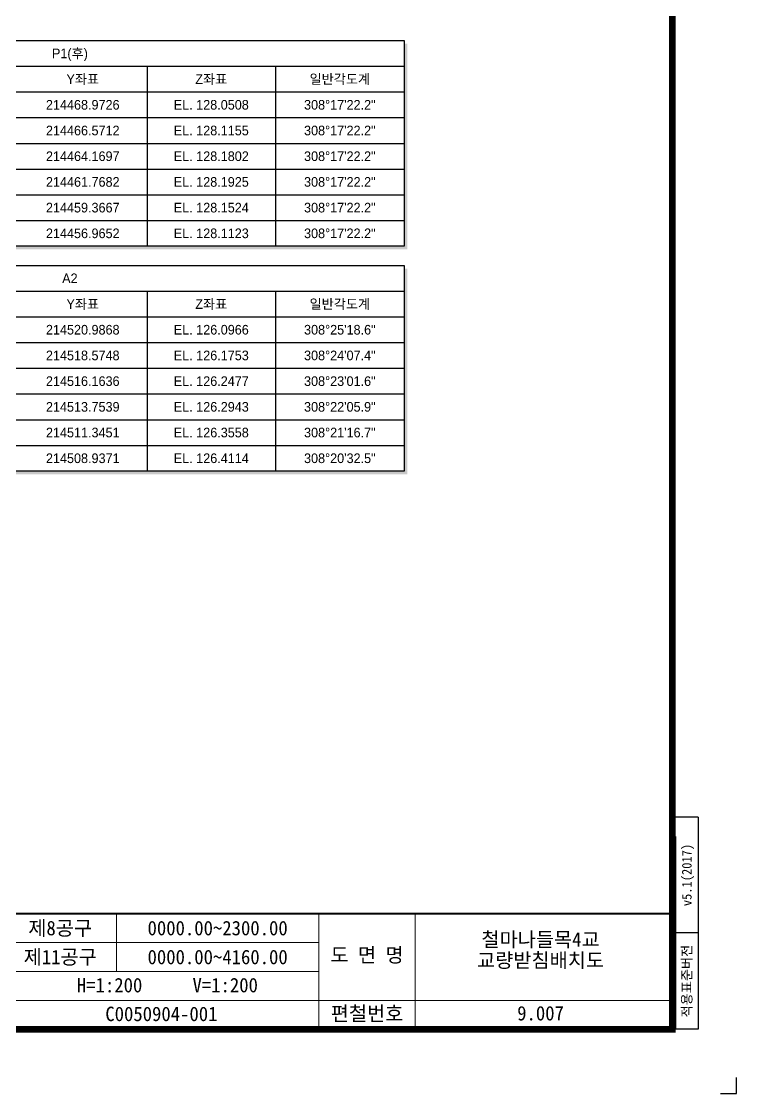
# Model space of a CAD drawing. Header units: feet. Extents: x 0 to 168200, y 0 to 118800.
# Drawn here: x 123688 to 168200, y 0 to 66731 of the extents above; entities that cross this region are included whole.
import ezdxf
from ezdxf.enums import TextEntityAlignment as Align

# ---------------------------------------------------------------- set-up
doc = ezdxf.new("R2010")
doc.units = ezdxf.units.FT
doc.header["$LTSCALE"] = 1100
doc.header["$MEASUREMENT"] = 0
for name, color, linetype in [('CS-TABL-LIN1', 4, 'CONTINUOUS'), ('CS-TABL-LIN2', 1, 'CONTINUOUS'), ('CS-TABL-TEX1', 6, 'CONTINUOUS'), ('CS-TABL-TEX2', 3, 'CONTINUOUS'), ('CX-BORD-LIN1', 4, 'CONTINUOUS'), ('CX-BORD-LIN2', 3, 'CONTINUOUS'), ('CX-BORD-TEX2', 7, 'CONTINUOUS'), ('CX-BORD-TEX3', 6, 'CONTINUOUS'), ('CX-MISC', 2, 'CONTINUOUS')]:
    doc.layers.add(name, color=color, linetype=linetype)
doc.styles.add('A_STANDARD', font='')
doc.styles.add('TB_TEXT', font='')
doc.styles.add('TB_WBTXT', font='')
doc.styles.add('TB_WMTXT', font='')
doc.styles.get('A_STANDARD').set_extended_font_data('Dotum')
doc.styles.get('TB_TEXT').set_extended_font_data('DotumChe')
doc.styles.get('TB_WBTXT').set_extended_font_data('Dotum')
doc.styles.get('TB_WMTXT').set_extended_font_data('DotumChe')

# ---------------------------------------------------------------- blocks, each defined once
blk = doc.blocks.new('CXBLKA1-KHCA')
at = {"layer": 'CX-BORD-LIN1', "const_width": 2}
blk.add_lwpolyline([(796, 0), (0, 0), (0, 554), (796, 554)], close=True, dxfattribs=at)
at = {"layer": 'CX-BORD-LIN1'}
for points, const_width in [([(796, 36), (0, 36)], 0.6), ([(686, 0), (686, 36)], 0.3)]:
    blk.add_lwpolyline(points, dxfattribs=dict(at, const_width=const_width))
at = {"layer": 'CX-BORD-LIN2'}
for p, q in [((804, 66.03), (796, 66.03)), ((804, 66.03), (804, 0)), ((797, 60), (797, 0)), ((804, 30), (796, 30)), ((804, 0), (797, 0))]:
    blk.add_line(p, q, dxfattribs=at)
at = {"layer": 'CX-BORD-LIN2', "const_width": 0.3}
for points in [[(623, 18), (623, 36)], [(716, 0), (716, 36)], [(686, 27), (558, 27)], [(686, 18), (558, 18)], [(796, 9), (558, 9)]]:
    blk.add_lwpolyline(points, dxfattribs=at)
at = {"layer": 'CX-MISC'}
blk.add_lwpolyline([(811, -20), (816, -20), (816, -15)], dxfattribs=at)
at = {"layer": 'CX-BORD-LIN1', "style": 'TB_TEXT'}
for tag, height, p in [('TR_RNUM5', 3, (285.11, 32.64)), ('TR_RDAT5', 3.5, (317.5, 33)), ('TR_DGN5', 3.5, (451.12, 33)), ('TR_CHK5', 3.5, (491.12, 33)), ('TR_APP5', 3.5, (531.12, 33)), ('TR_RNUM4', 3, (285.11, 26.64)), ('TR_RDAT4', 3.5, (317.5, 27)), ('TR_DGN4', 3.5, (451.12, 27)), ('TR_CHK4', 3.5, (491.12, 27)), ('TR_APP4', 3.5, (531.12, 27)), ('TR_RNUM3', 3, (285.11, 20.64)), ('TR_RDAT3', 3.5, (317.5, 21)), ('TR_DGN3', 3.5, (451.12, 21)), ('TR_CHK3', 3.5, (491.12, 21)), ('TR_APP3', 3.5, (531.12, 21)), ('TR_RDAT2', 3.5, (317.5, 15)), ('TR_DGN2', 3.5, (451.12, 15)), ('TR_CHK2', 3.5, (491.12, 15)), ('TR_APP2', 3.5, (531.12, 15)), ('TR_RNUM2', 3, (285.11, 14.64)), ('TR_RNUM1', 3, (285.11, 8.64)), ('TR_RDAT1', 3.5, (317.5, 9)), ('TR_DGN1', 3.5, (451.12, 9)), ('TR_CHK1', 3.5, (491.12, 9)), ('TR_APP1', 3.5, (531.12, 9))]:
    blk.add_attdef(tag, text='', height=height, dxfattribs=at).set_placement(p, align=Align.MIDDLE_CENTER)
for tag, p in [('TR_RCON5', (342.3, 33)), ('TR_RCON4', (342.3, 27)), ('TR_RCON3', (342.3, 21)), ('TR_RCON2', (342.3, 15)), ('TR_RCON1', (342.3, 9))]:
    blk.add_attdef(tag, text='', height=3.5, dxfattribs=at).set_placement(p, align=Align.MIDDLE_LEFT)
at = {"layer": 'CX-BORD-LIN2', "style": 'TB_TEXT'}
blk.add_text('적용표준버전', height=3, rotation=90, dxfattribs=at).set_placement((800.5, 15), align=Align.MIDDLE_CENTER)
blk.add_attdef('TD_VERSION', text='', height=3, rotation=90, dxfattribs=at).set_placement((800.5, 48.01), align=Align.MIDDLE_CENTER)
at = {"layer": 'CX-BORD-TEX2', "style": 'TB_WMTXT'}
for tag, height, p in [('TB_CNAME', 5, (15.34, 531.83)), ('TB_CSCOP', 4, (16.63, 523.83))]:
    blk.add_attdef(tag, text='', height=height, dxfattribs=at).set_placement(p, align=Align.BOTTOM_LEFT)
at = {"layer": 'CX-BORD-TEX2', "style": 'TB_WBTXT'}
for tag, height, p in [('TB_MTITIL', 10, (398, 533.33)), ('TB_STITL', 7, (398, 518.33))]:
    blk.add_attdef(tag, text='', height=height, dxfattribs=at).set_placement(p, align=Align.MIDDLE_CENTER)
at = {"layer": 'CX-BORD-TEX3', "style": 'TB_TEXT'}
for s, p in [('도 면 명', (701, 23.19)), ('편철번호', (701, 5))]:
    blk.add_text(s, height=4.5, dxfattribs=at).set_placement(p, align=Align.MIDDLE)
for tag, height, p in [('TD_LNDST', 4.5, (215, 31.5)), ('TD_DSECT', 4.5, (605.5, 31.5)), ('TD_DDIST', 4.5, (654.5, 31.5)), ('TD_DNAME_TOP', 4.5, (755, 27.96)), ('TD_CSECT', 4.5, (605.5, 22.5)), ('TD_CDIST', 4.5, (654.5, 22.5)), ('TD_DNAME_MAIN', 4.5, (755, 21.47)), ('TD_DNAME_BOT', 3, (755, 15.25)), ('TD_CCOMP', 4.5, (215, 13.59)), ('TD_HSCAL', 4.5, (620.88, 13.75)), ('TD_VSCAL', 4.5, (656.86, 13.75)), ('TD_FIELD', 4.5, (180, 5.13)), ('TD_CSTEP', 4.5, (250.74, 5.13)), ('TD_DWGCODE', 4.5, (637, 4.79)), ('TD_DWGNO', 4.5, (755, 5))]:
    blk.add_attdef(tag, text='', height=height, dxfattribs=at).set_placement(p, align=Align.MIDDLE_CENTER)
for tag, height, width, p in [('TD_DCOMP', 4.5, 0.95, (215, 22.59)), ('TD_CNAME', 5, 0.78, (65, 7.6))]:
    blk.add_attdef(tag, text='', height=height, dxfattribs=dict(at, width=width)).set_placement(p, align=Align.MIDDLE_CENTER)

msp = doc.modelspace()

# ---------------------------------------------------------------- linework, layer by layer
at = {"layer": 'CS-TABL-LIN1'}
for points in [[(22705, 65543), (147505, 65543), (147505, 52743), (22705, 52743)], [(22705, 51543), (147505, 51543), (147505, 38743), (22705, 38743)]]:
    msp.add_lwpolyline(points, close=True, dxfattribs=at)
for points in [[(147505, 65343), (147705, 65343), (147505, 52743), (147705, 52743)], [(22905, 52743), (147705, 52743), (22905, 52543), (147705, 52543)], [(147505, 51343), (147705, 51343), (147505, 38743), (147705, 38743)], [(22905, 38743), (147705, 38743), (22905, 38543), (147705, 38543)]]:
    msp.add_solid(points, dxfattribs=at)
at = {"layer": 'CS-TABL-LIN2'}
for p, q in [((22705, 63943), (147505, 63943)), ((131505, 63943), (131505, 52743)), ((139505, 63943), (139505, 52743)), ((22705, 62343), (147505, 62343)), ((22705, 60743), (147505, 60743)), ((22705, 59143), (147505, 59143)), ((22705, 57543), (147505, 57543)), ((22705, 55943), (147505, 55943)), ((22705, 54343), (147505, 54343)), ((22705, 49943), (147505, 49943)), ((131505, 49943), (131505, 38743)), ((139505, 49943), (139505, 38743)), ((22705, 48343), (147505, 48343)), ((22705, 46743), (147505, 46743)), ((22705, 45143), (147505, 45143)), ((22705, 43543), (147505, 43543)), ((22705, 41943), (147505, 41943)), ((22705, 40343), (147505, 40343))]:
    msp.add_line(p, q, dxfattribs=at)

# ---------------------------------------------------------------- block references
at = {"layer": 'CX-MISC'}
ref = msp.add_blockref('CXBLKA1-KHCA', (5000, 4000), dxfattribs=dict(at, xscale=200, yscale=200, zscale=200))
ref.add_attrib('TD_DSECT', '제8공구', dxfattribs={"layer": 'CX-BORD-TEX3', "height": 900, "style": 'TB_TEXT'}).set_placement((126100, 10300), align=Align.MIDDLE_CENTER)
ref.add_attrib('TD_DDIST', '0000.00~2300.00', dxfattribs={"layer": 'CX-BORD-TEX3', "height": 900, "style": 'TB_TEXT'}).set_placement((135900, 10300), align=Align.MIDDLE_CENTER)
ref.add_attrib('TD_CSECT', '제11공구', dxfattribs={"layer": 'CX-BORD-TEX3', "height": 900, "style": 'TB_TEXT'}).set_placement((126100, 8500), align=Align.MIDDLE_CENTER)
ref.add_attrib('TD_CDIST', '0000.00~4160.00', dxfattribs={"layer": 'CX-BORD-TEX3', "height": 900, "style": 'TB_TEXT'}).set_placement((135900, 8500), align=Align.MIDDLE_CENTER)
ref.add_attrib('TD_DNAME_MAIN', '교량받침배치도', dxfattribs={"layer": 'CX-BORD-TEX3', "height": 900, "style": 'TB_TEXT'}).set_placement((156000, 8295), align=Align.MIDDLE_CENTER)
ref.add_attrib('TD_DNAME_TOP', '철마나들목4교', dxfattribs={"layer": 'CX-BORD-TEX3', "height": 900, "style": 'TB_TEXT'}).set_placement((156000, 9591), align=Align.MIDDLE_CENTER)
ref.add_attrib('TD_HSCAL', 'H=1:200', dxfattribs={"layer": 'CX-BORD-TEX3', "height": 900, "style": 'TB_TEXT'}).set_placement((129177, 6750), align=Align.MIDDLE_CENTER)
ref.add_attrib('TD_VSCAL', 'V=1:200', dxfattribs={"layer": 'CX-BORD-TEX3', "height": 900, "style": 'TB_TEXT'}).set_placement((136372, 6750), align=Align.MIDDLE_CENTER)
ref.add_attrib('TD_DWGCODE', 'C0050904-001', dxfattribs={"layer": 'CX-BORD-TEX3', "height": 900, "style": 'TB_TEXT'}).set_placement((132400, 4958), align=Align.MIDDLE_CENTER)
ref.add_attrib('TD_DWGNO', '9.007', dxfattribs={"layer": 'CX-BORD-TEX3', "height": 900, "style": 'TB_TEXT'}).set_placement((156000, 5000), align=Align.MIDDLE_CENTER)
ref.add_attrib('TD_VERSION', 'v5.1(2017)', dxfattribs={"layer": 'CX-BORD-LIN2', "height": 600, "rotation": 90, "style": 'TB_TEXT'}).set_placement((165100, 13603), align=Align.MIDDLE_CENTER)

# ---------------------------------------------------------------- texts
at = {"layer": 'CS-TABL-TEX1', "style": 'A_STANDARD'}
for s, p in [('P1(후)', (126705, 64743)), ('Y좌표', (127505, 63143)), ('Z좌표', (135505, 63143)), ('일반각도계', (143505, 63143)), ('A2', (126705, 50743)), ('Y좌표', (127505, 49143)), ('Z좌표', (135505, 49143)), ('일반각도계', (143505, 49143))]:
    msp.add_text(s, height=600, dxfattribs=at).set_placement(p, align=Align.MIDDLE_CENTER)
at = {"layer": 'CS-TABL-TEX2', "style": 'A_STANDARD'}
for s, p in [('214468.9726', (127505, 61543)), ('EL. 128.0508', (135505, 61543)), ('308°17\'22.2"', (143505, 61543)), ('214466.5712', (127505, 59943)), ('EL. 128.1155', (135505, 59943)), ('308°17\'22.2"', (143505, 59943)), ('214464.1697', (127505, 58343)), ('EL. 128.1802', (135505, 58343)), ('308°17\'22.2"', (143505, 58343)), ('214461.7682', (127505, 56743)), ('EL. 128.1925', (135505, 56743)), ('308°17\'22.2"', (143505, 56743)), ('214459.3667', (127505, 55143)), ('EL. 128.1524', (135505, 55143)), ('308°17\'22.2"', (143505, 55143)), ('214456.9652', (127505, 53543)), ('EL. 128.1123', (135505, 53543)), ('308°17\'22.2"', (143505, 53543)), ('214520.9868', (127505, 47543)), ('EL. 126.0966', (135505, 47543)), ('308°25\'18.6"', (143505, 47543)), ('214518.5748', (127505, 45943)), ('EL. 126.1753', (135505, 45943)), ('308°24\'07.4"', (143505, 45943)), ('214516.1636', (127505, 44343)), ('EL. 126.2477', (135505, 44343)), ('308°23\'01.6"', (143505, 44343)), ('214513.7539', (127505, 42743)), ('EL. 126.2943', (135505, 42743)), ('308°22\'05.9"', (143505, 42743)), ('214511.3451', (127505, 41143)), ('EL. 126.3558', (135505, 41143)), ('308°21\'16.7"', (143505, 41143)), ('214508.9371', (127505, 39543)), ('EL. 126.4114', (135505, 39543)), ('308°20\'32.5"', (143505, 39543))]:
    msp.add_text(s, height=600, dxfattribs=at).set_placement(p, align=Align.MIDDLE_CENTER)

doc.saveas('drawing.dxf')
